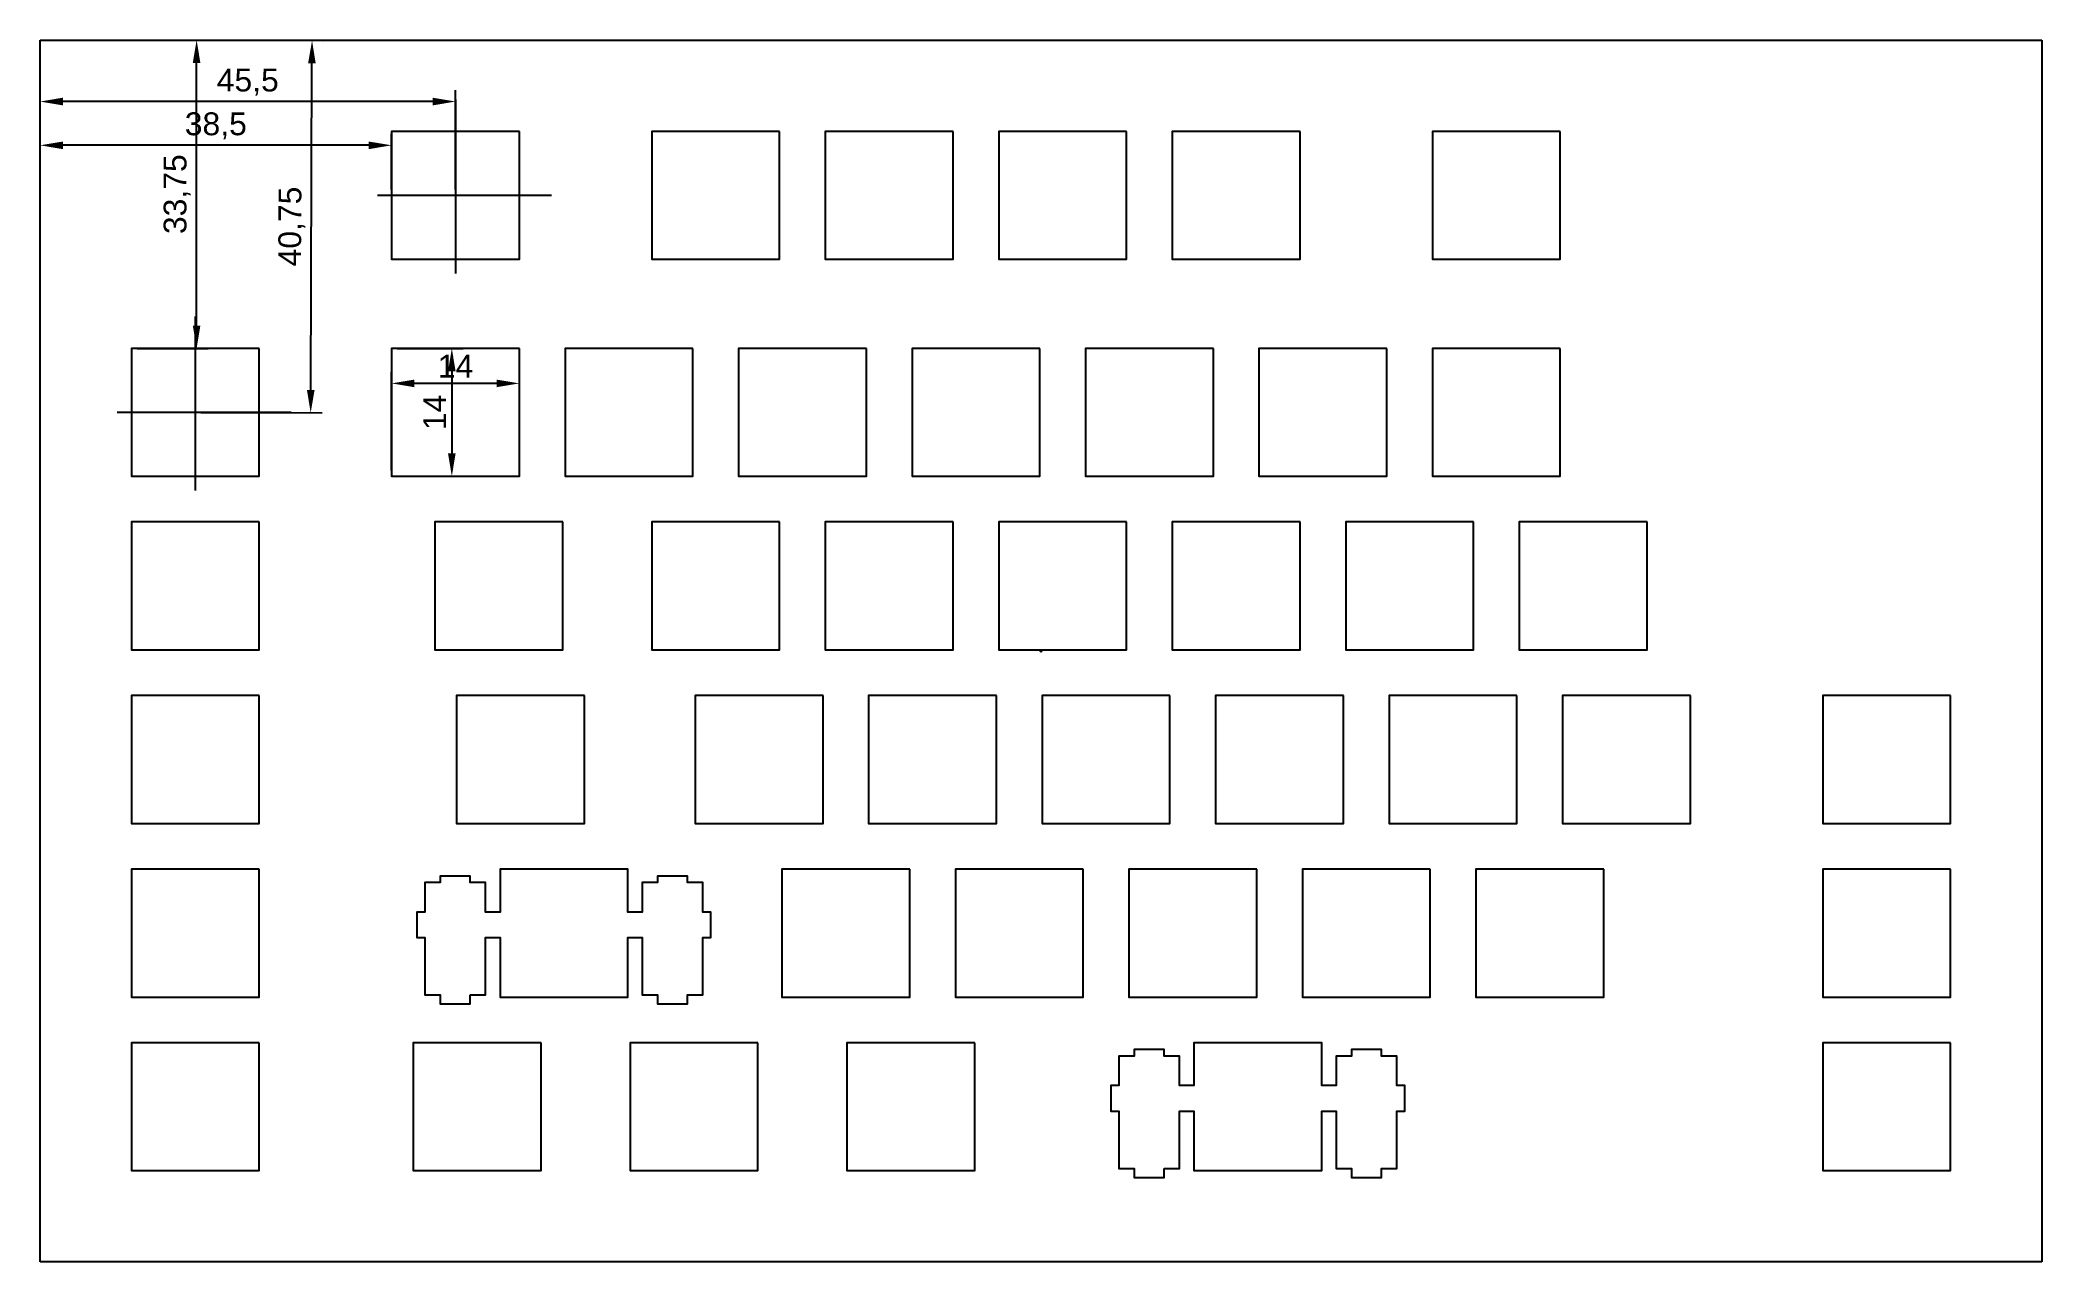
# Model space of a CAD drawing. Header units: millimetres. Extents: x 0 to 219, y 0 to 134.
import ezdxf

# ---------------------------------------------------------------- set-up
doc = ezdxf.new("R2010")
doc.units = ezdxf.units.MM
doc.linetypes.add('CENTER2', pattern=[28.575, 19.05, -3.175, 3.175, -3.175])
doc.layers.add('LAYER1', color=7, linetype='Continuous')
doc.styles.get("Standard").update_dxf_attribs({"font": 'arial.ttf'})
doc.dimstyles.new('ISO-25', dxfattribs={"dimtxt": 2.5, "dimasz": 2.5, "dimexe": 1.25, "dimexo": 0.625, "dimtad": 1, "dimtxsty": 'Standard', "dimcen": 2.5, "dimadec": 0, "dimazin": 0, "dimtfac": 1, "dimtmove": 0, "dimatfit": 3, "dimfxl": 1, "dimarcsym": 0})

# ---------------------------------------------------------------- blocks, each defined once
blk = doc.blocks.new('*D15')
at = {"color": 0, "lineweight": -2, "transparency": 16777216}
for p, q in [((10.62, 133.75), (18.4, 133.75)), ((17.15, 102.5), (17.15, 131.25)), ((10.62, 100), (18.4, 100))]:
    blk.add_line(p, q, dxfattribs=at)
at = {"color": 0, "transparency": 16777216}
for points in [[(16.73, 131.25), (17.56, 131.25), (17.15, 133.75)], [(16.73, 102.5), (17.56, 102.5), (17.15, 100)]]:
    blk.add_solid(points, dxfattribs=at)
at = {"layer": 'Defpoints', "color": 0, "transparency": 16777216}
for p in [(10, 133.75), (17.15, 133.75), (10, 100)]:
    blk.add_point(p, dxfattribs=at)
at = {"color": 0, "transparency": 16777216, "insert": (15.02, 116.88), "char_height": 2.5, "attachment_point": 5, "rotation": 90}
blk.add_mtext('33,75', dxfattribs=at)
blk = doc.blocks.new('*U16')
at = {"color": 0, "linetype": 'CENTER2', "transparency": 16777216}
blk.add_line((0, 10.5), (0, -10.5), dxfattribs=at)
blk = doc.blocks.new('*U17')
at = {"color": 0, "linetype": 'CENTER2', "transparency": 16777216}
blk.add_line((10.5, 0), (-10.5, 0), dxfattribs=at)
blk = doc.blocks.new('*D18')
at = {"color": 0, "lineweight": -2, "transparency": 16777216}
for p, q in [((17.77, 133.75), (31.04, 133.7)), ((29.65, 95.45), (29.78, 131.2)), ((17.62, 93), (30.89, 92.95))]:
    blk.add_line(p, q, dxfattribs=at)
at = {"color": 0, "transparency": 16777216}
for points in [[(29.36, 131.21), (30.19, 131.2), (29.79, 133.7)], [(29.23, 95.46), (30.07, 95.45), (29.64, 92.95)]]:
    blk.add_solid(points, dxfattribs=at)
at = {"layer": 'Defpoints', "color": 0, "transparency": 16777216}
for p in [(17.15, 133.75), (29.79, 133.7), (17, 93)]:
    blk.add_point(p, dxfattribs=at)
at = {"color": 0, "transparency": 16777216, "insert": (27.59, 113.34), "char_height": 2.5, "attachment_point": 5, "rotation": 89.7944}
blk.add_mtext('40,75', dxfattribs=at)
blk = doc.blocks.new('*U19')
at = {"color": 0, "linetype": 'CENTER2', "transparency": 16777216}
blk.add_line((0, 10.5), (0, -10.5), dxfattribs=at)
blk = doc.blocks.new('*U20')
at = {"color": 0, "linetype": 'CENTER2', "transparency": 16777216}
blk.add_line((10.5, 0), (-10.5, 0), dxfattribs=at)
blk = doc.blocks.new('*D21')
at = {"color": 0, "lineweight": -2, "transparency": 16777216}
for p, q in [((0, 117.38), (0, 128.27)), ((45.5, 117.38), (45.5, 128.27)), ((43, 127.02), (2.5, 127.02))]:
    blk.add_line(p, q, dxfattribs=at)
at = {"color": 0, "transparency": 16777216}
for points in [[(2.5, 127.44), (2.5, 126.6), (0, 127.02)], [(43, 127.44), (43, 126.6), (45.5, 127.02)]]:
    blk.add_solid(points, dxfattribs=at)
at = {"layer": 'Defpoints', "color": 0, "transparency": 16777216}
for p in [(0, 127.02), (0, 116.75), (45.5, 116.75)]:
    blk.add_point(p, dxfattribs=at)
at = {"color": 0, "transparency": 16777216, "insert": (22.75, 129.14), "char_height": 2.5, "attachment_point": 5}
blk.add_mtext('45,5', dxfattribs=at)
blk = doc.blocks.new('*D22')
at = {"color": 0, "lineweight": -2, "transparency": 16777216}
for p, q in [((0, 117.38), (0, 123.48)), ((38.5, 117.38), (38.5, 123.48)), ((36, 122.23), (2.5, 122.23))]:
    blk.add_line(p, q, dxfattribs=at)
at = {"color": 0, "transparency": 16777216}
for points in [[(2.5, 122.64), (2.5, 121.81), (0, 122.23)], [(36, 122.64), (36, 121.81), (38.5, 122.23)]]:
    blk.add_solid(points, dxfattribs=at)
at = {"layer": 'Defpoints', "color": 0, "transparency": 16777216}
for p in [(0, 122.23), (0, 116.75), (38.5, 116.75)]:
    blk.add_point(p, dxfattribs=at)
at = {"color": 0, "transparency": 16777216, "insert": (19.25, 124.35), "char_height": 2.5, "attachment_point": 5}
blk.add_mtext('38,5', dxfattribs=at)
blk = doc.blocks.new('*D26')
at = {"color": 0, "lineweight": -2, "transparency": 16777216}
for p, q in [((39.13, 100), (46.35, 100)), ((45.1, 97.5), (45.1, 88.5)), ((39.13, 86), (46.35, 86))]:
    blk.add_line(p, q, dxfattribs=at)
at = {"color": 0, "transparency": 16777216}
for points in [[(44.68, 97.5), (45.51, 97.5), (45.1, 100)], [(44.68, 88.5), (45.51, 88.5), (45.1, 86)]]:
    blk.add_solid(points, dxfattribs=at)
at = {"layer": 'Defpoints', "color": 0, "transparency": 16777216}
for p in [(38.5, 100), (38.5, 86), (45.1, 86)]:
    blk.add_point(p, dxfattribs=at)
at = {"color": 0, "transparency": 16777216, "insert": (43.22, 93), "char_height": 2.5, "attachment_point": 5, "rotation": 90}
blk.add_mtext('14', dxfattribs=at)
blk = doc.blocks.new('*D27')
at = {"color": 0, "lineweight": -2, "transparency": 16777216}
for p, q in [((38.5, 86.62), (38.5, 97.42)), ((52.5, 86.62), (52.5, 97.42)), ((50, 96.17), (41, 96.17))]:
    blk.add_line(p, q, dxfattribs=at)
at = {"color": 0, "transparency": 16777216}
for points in [[(41, 96.58), (41, 95.75), (38.5, 96.17)], [(50, 96.58), (50, 95.75), (52.5, 96.17)]]:
    blk.add_solid(points, dxfattribs=at)
at = {"layer": 'Defpoints', "color": 0, "transparency": 16777216}
for p in [(38.5, 96.17), (38.5, 86), (52.5, 86)]:
    blk.add_point(p, dxfattribs=at)
at = {"color": 0, "transparency": 16777216, "insert": (45.5, 98.05), "char_height": 2.5, "attachment_point": 5}
blk.add_mtext('14', dxfattribs=at)

msp = doc.modelspace()

# ---------------------------------------------------------------- linework, layer by layer
for p, q in [((0, 0), (0, 133.75)), ((0, 133.75), (219.25, 133.75)), ((219.25, 133.75), (219.25, 0)), ((219.25, 0), (0, 0))]:
    msp.add_line(p, q)
msp.add_circle((109.625, 66.875), 0.1)
at = {"layer": 'LAYER1'}
for points in [[(52.5, 123.75), (38.5, 123.75), (38.5, 109.75), (52.5, 109.75), (52.5, 123.75)], [(81, 123.75), (67, 123.75), (67, 109.75), (81, 109.75), (81, 123.75)], [(100, 123.75), (86, 123.75), (86, 109.75), (100, 109.75), (100, 123.75)], [(119, 123.75), (105, 123.75), (105, 109.75), (119, 109.75), (119, 123.75)], [(138, 123.75), (124, 123.75), (124, 109.75), (138, 109.75), (138, 123.75)], [(166.5, 123.75), (152.5, 123.75), (152.5, 109.75), (166.5, 109.75), (166.5, 123.75)], [(24, 100), (10, 100), (10, 86), (24, 86), (24, 100)], [(52.5, 100), (38.5, 100), (38.5, 86), (52.5, 86), (52.5, 100)], [(71.5, 100), (57.5, 100), (57.5, 86), (71.5, 86), (71.5, 100)], [(90.5, 100), (76.5, 100), (76.5, 86), (90.5, 86), (90.5, 100)], [(109.5, 100), (95.5, 100), (95.5, 86), (109.5, 86), (109.5, 100)], [(128.5, 100), (114.5, 100), (114.5, 86), (128.5, 86), (128.5, 100)], [(147.5, 100), (133.5, 100), (133.5, 86), (147.5, 86), (147.5, 100)], [(166.5, 100), (152.5, 100), (152.5, 86), (166.5, 86), (166.5, 100)], [(24, 81), (10, 81), (10, 67), (24, 67), (24, 81)], [(57.25, 81), (43.25, 81), (43.25, 67), (57.25, 67), (57.25, 81)], [(81, 81), (67, 81), (67, 67), (81, 67), (81, 81)], [(100, 81), (86, 81), (86, 67), (100, 67), (100, 81)], [(119, 81), (105, 81), (105, 67), (119, 67), (119, 81)], [(138, 81), (124, 81), (124, 67), (138, 67), (138, 81)], [(157, 81), (143, 81), (143, 67), (157, 67), (157, 81)], [(176, 81), (162, 81), (162, 67), (176, 67), (176, 81)], [(24, 62), (10, 62), (10, 48), (24, 48), (24, 62)], [(59.625, 62), (45.625, 62), (45.625, 48), (59.625, 48), (59.625, 62)], [(85.75, 62), (71.75, 62), (71.75, 48), (85.75, 48), (85.75, 62)], [(104.75, 62), (90.75, 62), (90.75, 48), (104.75, 48), (104.75, 62)], [(123.75, 62), (109.75, 62), (109.75, 48), (123.75, 48), (123.75, 62)], [(142.75, 62), (128.75, 62), (128.75, 48), (142.75, 48), (142.75, 62)], [(161.75, 62), (147.75, 62), (147.75, 48), (161.75, 48), (161.75, 62)], [(180.75, 62), (166.75, 62), (166.75, 48), (180.75, 48), (180.75, 62)], [(209.25, 62), (195.25, 62), (195.25, 48), (209.25, 48), (209.25, 62)], [(24, 43), (10, 43), (10, 29), (24, 29), (24, 43)], [(47.125, 29.23), (48.8, 29.23), (48.8, 35.5), (50.375, 35.5), (50.375, 29), (64.375, 29), (64.375, 35.5), (65.95, 35.5), (65.95, 29.23), (67.625, 29.23), (67.625, 28.238), (70.925, 28.238), (70.925, 29.23), (72.6, 29.23), (72.6, 35.5), (73.475, 35.5), (73.475, 38.3), (72.6, 38.3), (72.6, 41.53), (70.925, 41.53), (70.925, 42.238), (67.625, 42.238), (67.625, 41.53), (65.95, 41.53), (65.95, 38.3), (64.375, 38.3), (64.375, 43), (50.375, 43), (50.375, 38.3), (48.8, 38.3), (48.8, 41.53), (47.125, 41.53), (47.125, 42.238), (43.825, 42.238), (43.825, 41.53), (42.15, 41.53), (42.15, 38.3), (41.275, 38.3), (41.275, 35.5), (42.15, 35.5), (42.15, 29.23), (43.825, 29.23), (43.825, 28.238), (47.125, 28.238), (47.125, 29.23)], [(95.25, 43), (81.25, 43), (81.25, 29), (95.25, 29), (95.25, 43)], [(114.25, 43), (100.25, 43), (100.25, 29), (114.25, 29), (114.25, 43)], [(133.25, 43), (119.25, 43), (119.25, 29), (133.25, 29), (133.25, 43)], [(152.25, 43), (138.25, 43), (138.25, 29), (152.25, 29), (152.25, 43)], [(171.25, 43), (157.25, 43), (157.25, 29), (171.25, 29), (171.25, 43)], [(209.25, 43), (195.25, 43), (195.25, 29), (209.25, 29), (209.25, 43)], [(24, 24), (10, 24), (10, 10), (24, 10), (24, 24)], [(54.875, 24), (40.875, 24), (40.875, 10), (54.875, 10), (54.875, 24)], [(78.625, 24), (64.625, 24), (64.625, 10), (78.625, 10), (78.625, 24)], [(102.375, 24), (88.375, 24), (88.375, 10), (102.375, 10), (102.375, 24)], [(123.125, 10.23), (124.8, 10.23), (124.8, 16.5), (126.375, 16.5), (126.375, 10), (140.375, 10), (140.375, 16.5), (141.95, 16.5), (141.95, 10.23), (143.625, 10.23), (143.625, 9.238), (146.925, 9.238), (146.925, 10.23), (148.6, 10.23), (148.6, 16.5), (149.475, 16.5), (149.475, 19.3), (148.6, 19.3), (148.6, 22.53), (146.925, 22.53), (146.925, 23.238), (143.625, 23.238), (143.625, 22.53), (141.95, 22.53), (141.95, 19.3), (140.375, 19.3), (140.375, 24), (126.375, 24), (126.375, 19.3), (124.8, 19.3), (124.8, 22.53), (123.125, 22.53), (123.125, 23.238), (119.825, 23.238), (119.825, 22.53), (118.15, 22.53), (118.15, 19.3), (117.275, 19.3), (117.275, 16.5), (118.15, 16.5), (118.15, 10.23), (119.825, 10.23), (119.825, 9.238), (123.125, 9.238), (123.125, 10.23)], [(209.25, 24), (195.25, 24), (195.25, 10), (209.25, 10), (209.25, 24)]]:
    msp.add_lwpolyline(points, close=True, dxfattribs=at)

# ---------------------------------------------------------------- block references
at = {"linetype": 'CENTER2'}
for name, p in [('*U19', (45.5, 116.75)), ('*U20', (45.5, 116.75)), ('*U16', (17, 93)), ('*U17', (17, 93))]:
    msp.add_blockref(name, p, dxfattribs=at)

# ---------------------------------------------------------------- dimensions: what is measured, and where the dimension line sits
for base, p1, p2, picture, middle in [((17.146, 133.75), (10, 100), (10, 133.75), '*D15', (15.019, 116.875)), ((45.097, 86), (38.5, 100), (38.5, 86), '*D26', (43.216, 93))]:
    dim = msp.add_linear_dim(base=base, p1=p1, p2=p2, angle=90, dimstyle='ISO-25')
    dim.commit()
    dim.dimension.update_dxf_attribs({"geometry": picture, "text_midpoint": middle})
dim = msp.add_aligned_dim(p1=(17, 93), p2=(17.146, 133.75), distance=-12.64, dimstyle='ISO-25')
dim.commit()
dim.dimension.update_dxf_attribs({"geometry": '*D18', "text_midpoint": (27.586, 113.337)})
for base, p1, p2, picture, middle in [((0, 127.019), (45.5, 116.75), (0, 116.75), '*D21', (22.75, 129.141)), ((0, 122.225), (38.5, 116.75), (0, 116.75), '*D22', (19.25, 124.353)), ((38.5, 96.166), (52.5, 86), (38.5, 86), '*D27', (45.5, 98.046))]:
    dim = msp.add_linear_dim(base=base, p1=p1, p2=p2, dimstyle='ISO-25')
    dim.commit()
    dim.dimension.update_dxf_attribs({"geometry": picture, "text_midpoint": middle})

doc.saveas('drawing.dxf')
